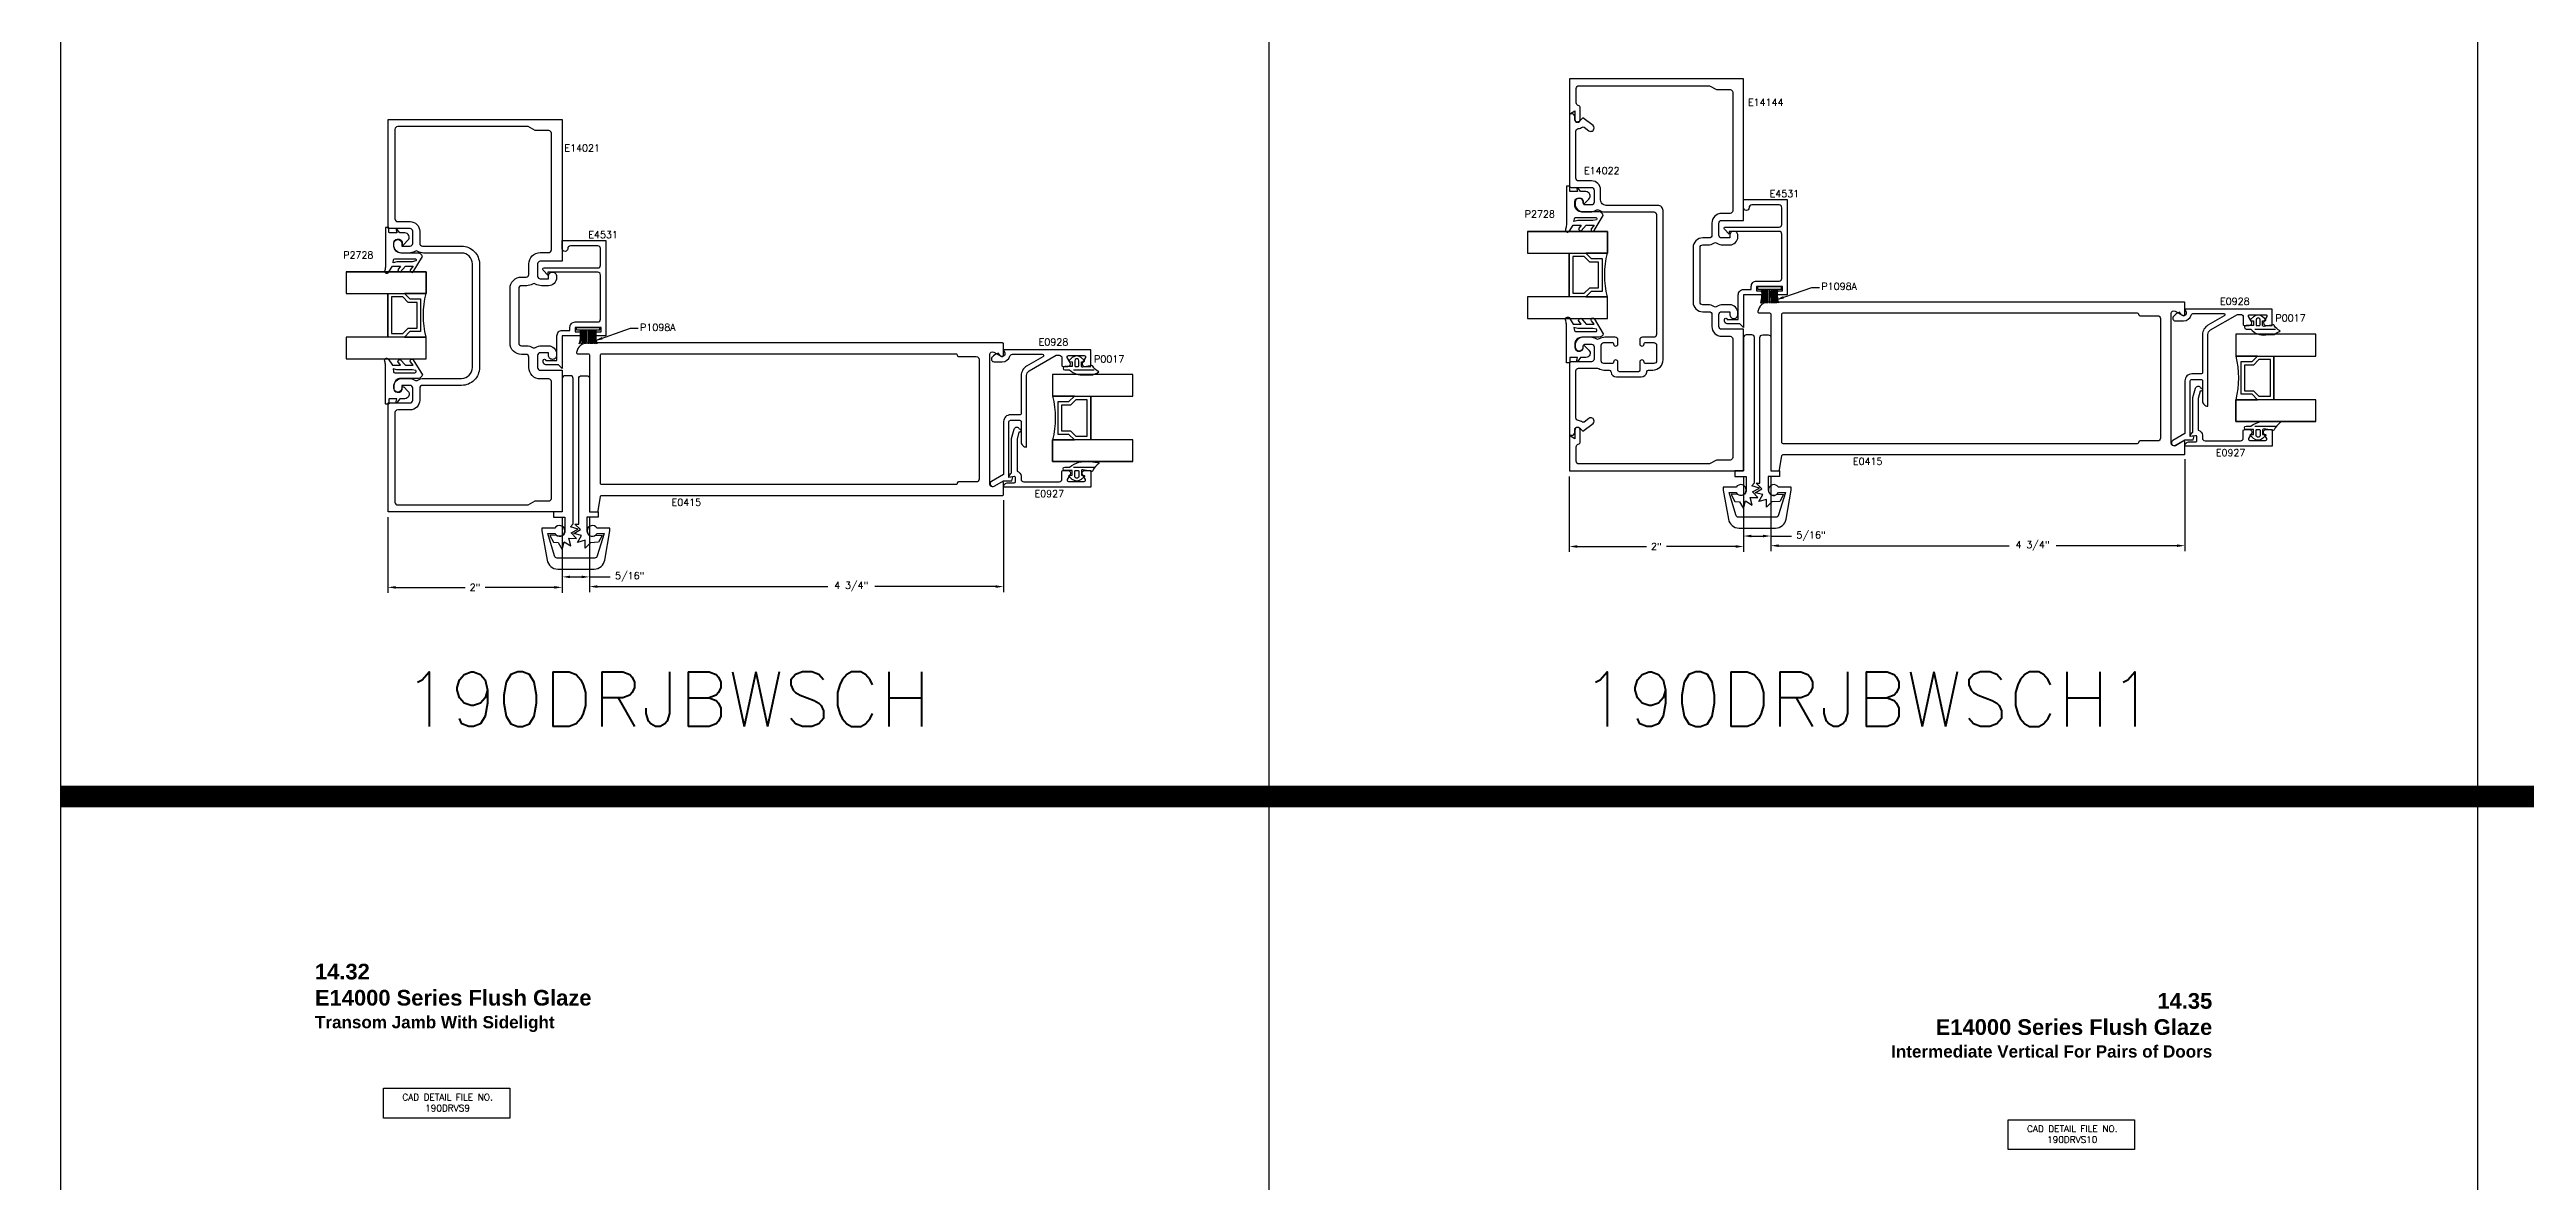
# Model space of a CAD drawing. Extents: x 0 to 139, y -24 to 89.
# Drawn here: x 0.12 to 28.54, y 47.44 to 60.44 of the extents above; entities that cross this region are included whole.
import ezdxf

# ---------------------------------------------------------------- set-up
doc = ezdxf.new("R2010")
doc.units = 0
doc.header["$MEASUREMENT"] = 0
doc.layers.get('DEFPOINTS').update_dxf_attribs({"linetype": 'CONTINUOUS'})
for name, color, linetype in [('R-ANNO-DIMS', 3, 'CONTINUOUS'), ('R-ANNO-TEXT', 6, 'CONTINUOUS'), ('R-DET1', 4, 'CONTINUOUS'), ('R-DET2', 2, 'CONTINUOUS'), ('R-DET3', 5, 'CONTINUOUS'), ('R-OTLN', 1, 'CONTINUOUS'), ('R-PAT1', 5, 'CONTINUOUS'), ('TITLE', 7, 'CONTINUOUS')]:
    doc.layers.add(name, color=color, linetype=linetype)
doc.styles.get("Standard").update_dxf_attribs({"font": 'simplex'})
doc.dimstyles.new('1X', dxfattribs={"dimtxt": 0.08, "dimasz": 0.09, "dimexe": 0.0625, "dimexo": 0.0625, "dimgap": 0.062, "dimtad": 0, "dimdec": 5, "dimzin": 4, "dimtxsty": 'STANDARD', "dimcen": 0, "dimclrd": 256, "dimclre": 256, "dimclrt": 256, "dimazin": 3, "dimtfac": 1, "dimtdec": 5, "dimtofl": 0, "dimtmove": 0, "dimatfit": 3, "dimtolj": 1, "dimtzin": 4})

# ---------------------------------------------------------------- blocks, each defined once
blk = doc.blocks.new('*D140')
at = {"layer": 'DEFPOINTS', "color": 0}
for p in [(17.562, 55.602), (19.562, 55.602), (17.562, 54.735)]:
    blk.add_point(p, dxfattribs=at)
at = {"layer": 'R-ANNO-DIMS'}
for p, q in [((17.562, 55.539), (17.562, 54.673)), ((19.562, 55.539), (19.562, 54.673)), ((17.652, 54.735), (18.447, 54.735)), ((19.472, 54.735), (18.677, 54.735))]:
    blk.add_line(p, q, dxfattribs=at)
for points in [[(17.652, 54.75), (17.652, 54.72), (17.562, 54.735)], [(19.472, 54.75), (19.472, 54.72), (19.562, 54.735)]]:
    blk.add_solid(points, dxfattribs=at)
at = {"layer": 'R-ANNO-DIMS', "insert": (18.562, 54.735), "char_height": 0.08, "attachment_point": 5}
blk.add_mtext('\\A1;2"', dxfattribs=at)
blk = doc.blocks.new('*D141')
at = {"layer": 'DEFPOINTS', "color": 0}
for p in [(24.624, 55.799), (19.874, 55.602), (24.624, 54.744)]:
    blk.add_point(p, dxfattribs=at)
at = {"layer": 'R-ANNO-DIMS'}
for p, q in [((24.624, 55.737), (24.624, 54.682)), ((19.874, 55.539), (19.874, 54.682)), ((19.964, 54.744), (22.608, 54.744)), ((24.534, 54.744), (23.147, 54.744))]:
    blk.add_line(p, q, dxfattribs=at)
for points in [[(19.964, 54.759), (19.964, 54.729), (19.874, 54.744)], [(24.534, 54.759), (24.534, 54.729), (24.624, 54.744)]]:
    blk.add_solid(points, dxfattribs=at)
at = {"layer": 'R-ANNO-DIMS', "insert": (22.877, 54.744), "char_height": 0.08, "attachment_point": 5}
blk.add_mtext('\\A1;4 3/4"', dxfattribs=at)
blk = doc.blocks.new('*D142')
at = {"layer": 'DEFPOINTS', "color": 0}
for p in [(19.562, 55.602), (19.874, 55.602), (19.874, 54.855)]:
    blk.add_point(p, dxfattribs=at)
at = {"layer": 'R-ANNO-DIMS'}
for p, q in [((19.562, 55.539), (19.562, 54.793)), ((19.874, 55.539), (19.874, 54.793)), ((19.652, 54.855), (19.784, 54.855)), ((19.874, 54.855), (20.11, 54.855))]:
    blk.add_line(p, q, dxfattribs=at)
for points in [[(19.652, 54.87), (19.652, 54.84), (19.562, 54.855)], [(19.784, 54.87), (19.784, 54.84), (19.874, 54.855)]]:
    blk.add_solid(points, dxfattribs=at)
at = {"layer": 'R-ANNO-DIMS', "insert": (20.336, 54.855), "char_height": 0.08, "attachment_point": 5}
blk.add_mtext('\\A1;5/16"', dxfattribs=at)
blk = doc.blocks.new('*D144')
at = {"layer": 'DEFPOINTS', "color": 0}
for p in [(4.008, 55.132), (6.008, 55.132), (4.008, 54.266)]:
    blk.add_point(p, dxfattribs=at)
at = {"layer": 'R-ANNO-DIMS'}
for p, q in [((4.008, 55.07), (4.008, 54.203)), ((6.008, 55.07), (6.008, 54.203)), ((4.098, 54.266), (4.893, 54.266)), ((5.918, 54.266), (5.124, 54.266))]:
    blk.add_line(p, q, dxfattribs=at)
for points in [[(4.098, 54.281), (4.098, 54.251), (4.008, 54.266)], [(5.918, 54.281), (5.918, 54.251), (6.008, 54.266)]]:
    blk.add_solid(points, dxfattribs=at)
at = {"layer": 'R-ANNO-DIMS', "insert": (5.008, 54.266), "char_height": 0.08, "attachment_point": 5}
blk.add_mtext('\\A1;2"', dxfattribs=at)
blk = doc.blocks.new('*D143')
at = {"layer": 'DEFPOINTS', "color": 0}
for p in [(6.32, 55.132), (11.07, 55.33), (11.07, 54.275)]:
    blk.add_point(p, dxfattribs=at)
at = {"layer": 'R-ANNO-DIMS'}
for p, q in [((11.07, 55.267), (11.07, 54.212)), ((6.32, 55.07), (6.32, 54.212)), ((6.41, 54.275), (9.054, 54.275)), ((10.98, 54.275), (9.593, 54.275))]:
    blk.add_line(p, q, dxfattribs=at)
for points in [[(6.41, 54.29), (6.41, 54.26), (6.32, 54.275)], [(10.98, 54.29), (10.98, 54.26), (11.07, 54.275)]]:
    blk.add_solid(points, dxfattribs=at)
at = {"layer": 'R-ANNO-DIMS', "insert": (9.324, 54.275), "char_height": 0.08, "attachment_point": 5}
blk.add_mtext('\\A1;4 3/4"', dxfattribs=at)
blk = doc.blocks.new('*D145')
at = {"layer": 'DEFPOINTS', "color": 0}
for p in [(6.008, 55.132), (6.32, 55.132), (6.32, 54.386)]:
    blk.add_point(p, dxfattribs=at)
at = {"layer": 'R-ANNO-DIMS'}
for p, q in [((6.008, 55.07), (6.008, 54.323)), ((6.32, 55.07), (6.32, 54.323)), ((6.098, 54.386), (6.23, 54.386)), ((6.32, 54.386), (6.556, 54.386))]:
    blk.add_line(p, q, dxfattribs=at)
for points in [[(6.098, 54.401), (6.098, 54.371), (6.008, 54.386)], [(6.23, 54.401), (6.23, 54.371), (6.32, 54.386)]]:
    blk.add_solid(points, dxfattribs=at)
at = {"layer": 'R-ANNO-DIMS', "insert": (6.782, 54.386), "char_height": 0.08, "attachment_point": 5}
blk.add_mtext('\\A1;5/16"', dxfattribs=at)
blk = doc.blocks.new('HINGE')
at = {"layer": 'R-DET3'}
for points in [[(-0.55, -0.229), (-0.527, -0.141), (-0.449, -0.188), (-0.473, -0.1), (-0.382, -0.102), (-0.445, -0.037), (-0.364, 0.006), (-0.452, 0.031), (-0.422, 0.066), (-0.422, 1.734, 0.414214), (-0.453, 1.765), (-0.516, 1.765, 0.414214), (-0.547, 1.734), (-0.547, 0.203), (-0.647, 0.203), (-0.647, 0.141), (-0.516, 0.141), (-0.516, -0.016, -0.642637), (-0.619, -0.063), (-0.691, -0.067), (-0.649, -0.146), (-0.595, -0.15)], [(-0.327, -0.069), (-0.415, -0.047), (-0.337, -0.001), (-0.404, 0.061), (-0.359, 0.062), (-0.359, 1.734, -0.414214), (-0.328, 1.765), (-0.265, 1.765, -0.414214), (-0.234, 1.734), (-0.234, 0.203), (-0.134, 0.203), (-0.134, 0.141), (-0.265, 0.141), (-0.265, -0.016, 0.642637), (-0.162, -0.063), (-0.09, -0.067), (-0.132, -0.146), (-0.225, -0.153), (-0.286, -0.214), (-0.285, -0.123), (-0.372, -0.148)], [(-0.182, -0.453, 0.36397), (-0.059, -0.35), (0, -0.016), (0, 0.015), (-0.148, 0.015, 3.766779), (-0.148, -0.046), (-0.067, -0.046), (-0.145, -0.302, -0.36397), (-0.176, -0.328), (-0.605, -0.328, -0.36397), (-0.636, -0.302), (-0.714, -0.046), (-0.633, -0.046, 3.766779), (-0.633, 0.015), (-0.781, 0.015), (-0.781, -0.016), (-0.722, -0.35, 0.36397), (-0.599, -0.453)]]:
    blk.add_lwpolyline(points, format="xyb", close=True, dxfattribs=at)
blk = doc.blocks.new('WEATHERING')
at = {"layer": 'R-DET2'}
for p, q in [((0, 0), (0, -0.27)), ((0, 0), (0.03, 0)), ((0.03, 0), (0.03, -0.27)), ((0, -0.129), (-0.16, -0.129)), ((0, -0.139), (-0.16, -0.139)), ((0, -0.27), (0.03, -0.27))]:
    blk.add_line(p, q, dxfattribs=at)
for centre, radius, start, end in [((-0.056, 0.313), 0.361, 253.2416, 278.8875), ((-0.056, 0.313), 0.371, 253.7056, 278.6489), ((-0.057, 0.486), 0.557, 259.3278, 275.8729), ((-0.057, 0.486), 0.566, 259.5182, 275.7701), ((-0.063, 0.677), 0.77, 262.7557, 274.6832), ((-0.063, 0.677), 0.78, 262.849, 274.6238), ((-0.066, 1.463), 1.578, 266.5833, 272.3941), ((-0.067, -1.773), 1.619, 87.6382, 93.304), ((-0.064, -0.966), 0.8, 85.4377, 96.9231), ((-0.064, -0.966), 0.79, 85.3793, 97.0112), ((-0.058, -0.769), 0.58, 84.3053, 100.1631), ((-0.058, -0.769), 0.57, 84.2043, 100.3432), ((-0.056, -0.591), 0.38, 81.4567, 105.8164), ((-0.056, -0.591), 0.37, 81.2223, 106.2556)]:
    blk.add_arc(centre, radius, start, end, dxfattribs=at)
blk = doc.blocks.new('P2728_GASKET')
at = {"layer": 'R-DET2'}
blk.add_lwpolyline([(86.461, 33.362), (86.567, 33.537, 0.301952), (86.52, 33.577), (86.32, 33.577, -0.414214), (86.24, 33.657), (86.24, 33.695, -0.388879), (86.276, 33.735), (86.292, 33.736, -0.440011), (86.336, 33.696), (86.336, 33.682, 0.668179), (86.353, 33.675), (86.401, 33.724, 0.668179), (86.366, 33.809), (86.307, 33.809), (86.279, 33.849, 0.836323), (86.264, 33.842), (86.273, 33.809), (86.189, 33.809, -0.414214), (86.183, 33.815), (86.183, 33.865, 0.414214), (86.177, 33.871), (86.149, 33.871, 0.414214), (86.143, 33.865), (86.143, 33.427, -0.083245), (86.135, 33.378), (86.135, 33.378)], format="xyb", dxfattribs=at)
for points in [[(86.174, 33.352), (86.223, 33.426), (86.314, 33.426), (86.283, 33.384)], [(86.313, 33.359), (86.371, 33.426), (86.462, 33.426), (86.431, 33.388)]]:
    blk.add_lwpolyline(points, dxfattribs=at)
blk.add_lwpolyline([(86.235, 33.499, -0.372312), (86.249, 33.512), (86.48, 33.512, -0.668179), (86.49, 33.486), (86.448, 33.478), (86.274, 33.478), (86.23, 33.465)], format="xyb", close=True, dxfattribs=at)
at = {"layer": 'R-DET2', "ltscale": 0.1}
for centre, radius, start, end in [((86.157, 33.369), 0.0237, 157.7655, 314.5007), ((86.313, 33.388), 0.0297, 188.4603, 270), ((86.446, 33.375), 0.0199, 139.7022, 319.7022)]:
    blk.add_arc(centre, radius, start, end, dxfattribs=at)

msp = doc.modelspace()

# ---------------------------------------------------------------- linework, layer by layer
at = {"layer": 'R-ANNO-TEXT'}
for points in [[(3.9547799, 48.5194144), (5.4062598, 48.5194144), (5.4062598, 48.1773515), (3.9547799, 48.1773515)], [(22.5953388, 48.1576215), (24.0468187, 48.1576215), (24.0468187, 47.8155587), (22.5953388, 47.8155587)]]:
    msp.add_lwpolyline(points, close=True, dxfattribs=at)
at = {"layer": 'R-DET1'}
for points in [[(17.9214922, 58.7110105), (17.9214922, 58.8130105), (17.9214922, 58.8240105, 0.414151258), (17.8154922, 58.9300105), (17.6674922, 58.9300105, -0.4133333333), (17.6374922, 58.9600105), (17.6374922, 59.4997105, -0.3842927381), (17.6654922, 59.5305105, 0.1250270914), (17.7136922, 59.5475105, -0.3082190999), (17.7308922, 59.5470105), (17.7865922, 59.5055105, 0.6157428407), (17.8464922, 59.5356105), (17.8464922, 59.5388105, 0.2391768851), (17.8339922, 59.5637105), (17.7152922, 59.6520105), (17.6773922, 59.6141105, -0.667873573), (17.6244922, 59.6360105), (17.6244922, 59.6680105, 0.4161327233), (17.5934922, 59.6990105), (17.5624922, 59.6990105), (17.5624922, 58.8750105, 0.4142135624), (17.5824922, 58.8550105), (17.8154922, 58.8550105, -0.4161327233), (17.8464922, 58.8240105), (17.8464922, 58.6850105, -0.4129032258), (17.8154922, 58.6540105), (17.7414922, 58.6540105, -0.4142135624), (17.7214922, 58.6740105), (17.7214922, 58.6824105, 1.0118394562), (17.6284922, 58.6835105), (17.6284922, 58.6670105, 0.4139789032), (17.7214922, 58.5740105), (17.8017922, 58.5740105, 0.1438656715), (17.8692922, 58.5939105, -0.2925397147), (17.9027922, 58.5939105, 0.1430626198), (17.9702922, 58.5740105), (18.5314922, 58.5740105, -0.4161327233), (18.5624922, 58.5430105), (18.5624922, 57.1670105, -0.4129032258), (18.5314922, 57.1360105), (18.4010999, 57.1350109, 0.4142135624), (18.3700999, 57.1040109), (18.3700999, 57.0600109, 0.4142135624), (18.3950999, 57.0350109, 0.4142135624), (18.4200999, 57.0600109, -0.4142135624), (18.4350999, 57.0750109), (18.5320999, 57.0750109, -0.4142135624), (18.5630999, 57.0440109), (18.5630999, 56.8660109, -0.4142135624), (18.5320999, 56.8350109), (18.4350999, 56.8350109, -0.4142135624), (18.4200999, 56.8500109, 0.4142135624), (18.3950999, 56.8750109, 0.4142135624), (18.3700999, 56.8500109), (18.3700999, 56.7550106, -0.4142135624), (18.3550999, 56.7400106), (18.1350999, 56.7400106, -0.4142135624), (18.1200999, 56.7550106), (18.1200999, 56.8500109, 0.4142135624), (18.0950999, 56.8750109, 0.4142135624), (18.0700999, 56.8500109, -0.4142135624), (18.0550999, 56.8350109), (17.9580999, 56.8350109, -0.4142135624), (17.9270999, 56.8660109), (17.9270999, 57.0440109, -0.4142135624), (17.9580999, 57.0750109), (18.0550999, 57.0750109, -0.4142135624), (18.0700999, 57.0600109, 0.4142135624), (18.0950999, 57.0350109, 0.4142135624), (18.1200999, 57.0600109), (18.1200999, 57.1040109, 0.4142135794), (18.0890999, 57.1350109), (17.9702922, 57.1360105), (17.9702922, 57.1360105, 0.1444870806), (17.9027922, 57.1162105, -0.2925397147), (17.8692922, 57.1162105, 0.1452865705), (17.8017922, 57.1360105), (17.7214922, 57.1360105, 0.4150537634), (17.6284922, 57.0430105), (17.6284922, 57.0265105, 1.0129010917), (17.7214922, 57.0277105), (17.7214922, 57.0360105, -0.4142135624), (17.7414922, 57.0560105), (17.8154922, 57.0560105, -0.4161327233), (17.8464922, 57.0250105), (17.8464922, 56.8860105, -0.4129032258), (17.8154922, 56.8550105), (17.5824922, 56.8550105, 0.4142135624), (17.5624922, 56.8350105), (17.5624922, 56.0110105), (17.5934922, 56.0110105, 0.4129032258), (17.6244922, 56.0420105), (17.6244922, 56.0740105, -0.6690389661), (17.6773922, 56.0960105), (17.7152922, 56.0580105), (17.8339922, 56.1464105, 0.2383281561), (17.8464922, 56.1712105), (17.8464922, 56.1745105, 0.6157428407), (17.7865922, 56.2046105), (17.7308922, 56.1631105, -0.3082190999), (17.7136922, 56.1626105, 0.1213374475), (17.6654922, 56.1796105, -0.3842927381), (17.6374922, 56.2104105), (17.6374922, 56.7500105, -0.4164105801), (17.6674657, 56.7800106), (17.8840734, 56.7800106, -0.1327057146), (17.8996844, 56.7757929, 0.1327057146), (17.9580999, 56.7600109), (18.0100129, 56.7600109, -0.3737096001), (18.0407086, 56.7333441, 0.3737096001), (18.1020999, 56.6800106), (18.3880999, 56.6800106, 0.3737096001), (18.4494912, 56.7333441, -0.3737096001), (18.4801869, 56.7600109), (18.5214922, 56.7600109, 0.4142135624), (18.6374922, 56.8760109), (18.6374922, 58.5890105, 0.4150009834), (18.5774922, 58.6490105), (17.9834922, 58.6490105, -0.4145170493)], [(19.5001309, 57.6217669, -0.4142135624), (19.5621309, 57.6837669), (19.6491309, 57.6837669), (19.6491319, 57.7187669, -0.4142135624), (19.7111319, 57.7807669), (19.9691309, 57.7807659, 0.4142135624), (20.0001309, 57.8117659), (20.0001309, 58.3192649, 0.4142135624), (19.9691309, 58.3502649), (19.3971309, 58.3502649), (19.3971309, 58.3192649), (19.3414804, 58.3749153, -0.6681786379), (19.3519809, 58.4002659), (19.9691309, 58.4002649, 0.4142135624), (20.0001309, 58.4312649), (20.0001309, 58.6225159, 0.4142135624), (19.9691309, 58.6535159), (19.6551309, 58.6535159, 0.4233808722), (19.6241329, 58.6215159, -0.9999838711), (19.5621309, 58.6215169), (19.5621309, 58.7155169), (20.0621309, 58.7155169), (20.0621309, 57.6217669), (19.9491309, 57.6217669), (19.9491309, 57.6457669, -0.4142135624), (19.9721309, 57.6687669), (20.0061319, 57.6687659), (20.0061319, 57.7187669), (19.7111319, 57.7187669), (19.7111319, 57.6687659), (19.7461309, 57.6687669, -0.4142135624), (19.7691309, 57.6457669), (19.7691309, 57.6217669), (19.5621309, 57.6217669), (19.5621309, 57.2472659), (19.5191309, 57.2902659), (19.3731309, 57.2902669, -0.4142135624), (19.3421309, 57.3212669), (19.3421309, 57.3402669, -1), (19.3721309, 57.3402669), (19.5001309, 57.3402669)], [(5.9463927, 57.1522584, -0.4142135624), (6.0083927, 57.2142584), (6.0953927, 57.2142584), (6.0953937, 57.2492584, -0.4142135624), (6.1573937, 57.3112584), (6.4153927, 57.3112574, 0.4142135624), (6.4463927, 57.3422574), (6.4463927, 57.8497564, 0.4142135624), (6.4153927, 57.8807564), (5.8433927, 57.8807564), (5.8433927, 57.8497564), (5.7877422, 57.9054069, -0.6681786379), (5.7982427, 57.9307574), (6.4153927, 57.9307564, 0.4142135624), (6.4463927, 57.9617564), (6.4463927, 58.1530074, 0.4142135624), (6.4153927, 58.1840074), (6.1013927, 58.1840074, 0.4233808722), (6.0703947, 58.1520074, -0.9999838711), (6.0083927, 58.1520084), (6.0083927, 58.2460084), (6.5083927, 58.2460084), (6.5083927, 57.1522584), (6.3953927, 57.1522584), (6.3953927, 57.1762584, -0.4142135624), (6.4183927, 57.1992584), (6.4523937, 57.1992574), (6.4523937, 57.2492584), (6.1573937, 57.2492584), (6.1573937, 57.1992574), (6.1923927, 57.1992584, -0.4142135624), (6.2153927, 57.1762584), (6.2153927, 57.1522584), (6.0083927, 57.1522584), (6.0083927, 56.7777574), (5.9653927, 56.8207574), (5.8193927, 56.8207584, -0.4142135624), (5.7883927, 56.8517584), (5.7883927, 56.8707584, -1), (5.8183927, 56.8707584), (5.9463927, 56.8707584)], [(24.8888442, 56.6842514), (24.8888442, 57.1662653, -0.2679441748), (24.9198442, 57.2199593), (25.22806, 57.3979073), (25.2628443, 57.3979073, -0.4142135624), (25.2938443, 57.3669073), (25.2938443, 57.2849073, 0.4142135624), (25.3088443, 57.2699073), (25.3608443, 57.2699073, 0.5773502019), (25.3876911, 57.3164073), (25.3553595, 57.3724073, -0.5773502019), (25.3683499, 57.3949073), (25.5503388, 57.3949073, -0.5773519876), (25.5633292, 57.3724072), (25.5309973, 57.3164074, 0.5773519876), (25.557844, 57.2699073), (25.6248442, 57.2699073), (25.6248442, 57.4599073), (24.6248443, 57.4599073), (24.6386306, 57.425412, -0.8690756106), (24.5853534, 57.3949019), (24.5628446, 57.4239075, 0.1233324455), (24.4925205, 57.3752343, 0.6447667401), (24.5157762, 57.3239073), (24.6098442, 57.3239074, 0.3306536284), (24.6959969, 57.3878742, -0.3306533202), (24.7256717, 57.4099073), (25.0688627, 57.4099073, -0.7673263224), (25.0763628, 57.3819169), (24.8893442, 57.2739413, 0.2679502201), (24.8268442, 57.1656883), (24.8268442, 56.7309074, -0.4142135624), (24.8108442, 56.7149074), (24.7028442, 56.7149074, 0.4142135624), (24.6248442, 56.6369074), (24.6248442, 56.0297945), (24.4853442, 55.9492541, 1), (24.5163442, 55.8955605), (24.6248443, 55.958203), (24.7205185, 55.958203), (24.7328442, 56.0042031), (24.6868442, 55.996092), (24.6868442, 56.6369074, -0.4142135624), (24.7028442, 56.6529074), (24.8108442, 56.6529074, -0.4142135624), (24.8268442, 56.6369074), (24.8268442, 56.4069074, 0.4142135624), (24.8888442, 56.3449074)], [(11.335106, 56.2147429), (11.335106, 56.6967568, -0.2679441748), (11.366106, 56.7504508), (11.6743218, 56.9283988), (11.7091061, 56.9283988, -0.4142135624), (11.7401061, 56.8973988), (11.7401061, 56.8153988, 0.4142135624), (11.7551061, 56.8003988), (11.8071061, 56.8003988, 0.5773502019), (11.8339529, 56.8468988), (11.8016213, 56.9028988, -0.5773502019), (11.8146117, 56.9253988), (11.9966006, 56.9253988, -0.5773519876), (12.009591, 56.9028987), (11.9772591, 56.846899, 0.5773519876), (12.0041058, 56.8003988), (12.071106, 56.8003988), (12.071106, 56.9903988), (11.0711061, 56.9903988), (11.0848924, 56.9559035, -0.8690756106), (11.0316152, 56.9253934), (11.0091064, 56.954399, 0.1233324455), (10.9387823, 56.9057258, 0.6447667401), (10.962038, 56.8543988), (11.056106, 56.8543989, 0.3306536284), (11.1422587, 56.9183658, -0.3306533202), (11.1719335, 56.9403988), (11.5151246, 56.9403988, -0.7673263224), (11.5226246, 56.9124084), (11.335606, 56.8044328, 0.2679502201), (11.273106, 56.6961798), (11.273106, 56.2613989, -0.4142135624), (11.257106, 56.2453989), (11.149106, 56.2453989, 0.4142135624), (11.071106, 56.1673989), (11.071106, 55.560286), (10.931606, 55.4797456, 1), (10.962606, 55.426052), (11.0711061, 55.4886946), (11.1667803, 55.4886946), (11.179106, 55.5346946), (11.133106, 55.5265835), (11.133106, 56.1673989, -0.4142135624), (11.149106, 56.1833989), (11.257106, 56.1833989, -0.4142135624), (11.273106, 56.1673989), (11.273106, 55.9373989, 0.4142135624), (11.335106, 55.8753989)], [(25.5578441, 56.0760919), (25.6248441, 56.0760919), (25.6248441, 55.8860919), (24.6248442, 55.8860919, -0.4142136795), (24.6748442, 55.9360919), (24.7478442, 55.936092, 0.4142135624), (24.7628442, 55.951092), (24.7628442, 55.9916166, 0.4663063931), (24.7452395, 56.0063887), (24.6868442, 55.996092, -0.2521277737), (24.7168445, 56.0480917), (24.7168441, 56.4430921), (24.7457887, 56.5511148, -0.7157527911), (24.8043385, 56.555024, -1.1795036867), (24.8004998, 56.5157496), (24.7788441, 56.4349286), (24.7788441, 56.0693892, -0.3397134022), (24.8248442, 56.0094928), (24.8248442, 55.979092, 0.4142135232), (24.8558442, 55.948092), (25.2628441, 55.948092, 0.4142136569), (25.2938441, 55.979092), (25.2938441, 56.0610919, -0.4142135624), (25.3088441, 56.0760919), (25.3608441, 56.0760919, -0.5773651401), (25.3876902, 56.0295907), (25.3553592, 55.973592, 0.5773517472), (25.3683496, 55.9510919), (25.5503387, 55.951092, 0.5773513623), (25.563329, 55.9735919), (25.5310952, 56.0294236, -0.5794456886), (25.5578441, 56.0760919, 1)], [(12.0041059, 55.6065834), (12.0711059, 55.6065834), (12.0711059, 55.4165834), (11.071106, 55.4165834, -0.4142136795), (11.1211061, 55.4665834), (11.194106, 55.4665835, 0.4142135624), (11.209106, 55.4815835), (11.209106, 55.5221081, 0.4663063931), (11.1915013, 55.5368802), (11.133106, 55.5265835, -0.2521277737), (11.1631063, 55.5785832), (11.1631059, 55.9735836), (11.1920505, 56.0816063, -0.7157527911), (11.2506003, 56.0855155, -1.1795036867), (11.2467616, 56.0462411), (11.2251059, 55.9654201), (11.2251059, 55.5998807, -0.3397134022), (11.271106, 55.5399843), (11.271106, 55.5095835, 0.4142135232), (11.302106, 55.4785835), (11.7091059, 55.4785835, 0.4142136569), (11.7401059, 55.5095835), (11.7401059, 55.5915834, -0.4142135624), (11.7551059, 55.6065834), (11.8071059, 55.6065834, -0.5773651401), (11.833952, 55.5600822), (11.8016211, 55.5040835, 0.5773517472), (11.8146114, 55.4815834), (11.9966005, 55.4815835, 0.5773513623), (12.0095908, 55.5040834), (11.977357, 55.5599151, -0.5794456886), (12.0041059, 55.6065834, 1)]]:
    msp.add_lwpolyline(points, format="xyb", close=True, dxfattribs=at)
at = {"layer": 'R-DET2'}
for points in [[(17.0807919, 58.350599), (17.0807918, 58.100599), (17.9999923, 58.100599), (17.9999923, 58.350599), (17.0807918, 58.350599), (17.9999923, 58.350599), (17.9999923, 58.100599), (17.7499923, 58.100599), (17.8119923, 58.038599), (17.9369923, 58.038599), (17.9369923, 57.662599), (17.8119923, 57.662599), (17.7499923, 57.600599), (17.5619923, 57.600599), (17.5619923, 58.100599), (17.5619923, 57.600599), (17.0807918, 57.600599), (17.0807918, 57.350599), (17.9999923, 57.350599), (17.9999923, 57.600599), (17.7499923, 57.600599), (17.9999923, 57.600599, -0.1233101835), (17.9999923, 58.100599, 1.5690044203)], [(3.5266925, 57.8880799), (3.5266923, 57.6380799), (4.4458929, 57.6380799), (4.4458929, 57.8880799), (3.5266923, 57.8880799), (4.4458929, 57.8880799), (4.4458929, 57.6380799), (4.1958929, 57.6380799), (4.2578929, 57.5760799), (4.3828929, 57.5760799), (4.3828929, 57.2000799), (4.2578929, 57.2000799), (4.1958929, 57.1380799), (4.0078929, 57.1380799), (4.0078929, 57.6380799), (4.0078929, 57.1380799), (3.5266923, 57.1380799), (3.5266923, 56.8880799), (4.4458929, 56.8880799), (4.4458929, 57.1380799), (4.1958929, 57.1380799), (4.4458929, 57.1380799, -0.1233101835), (4.4458929, 57.6380799, 1.5690044203)], [(26.1264663, 56.169387), (26.1264665, 56.419387), (25.207266, 56.419387), (25.207266, 56.169387), (26.1264665, 56.169387), (25.207266, 56.169387), (25.207266, 56.419387), (25.457266, 56.419387), (25.395266, 56.481387), (25.270266, 56.481387), (25.270266, 56.857387), (25.395266, 56.857387), (25.457266, 56.919387), (25.645266, 56.919387), (25.645266, 56.419387), (25.645266, 56.919387), (26.1264665, 56.919387), (26.1264665, 57.169387), (25.207266, 57.169387), (25.207266, 56.919387), (25.457266, 56.919387), (25.207266, 56.919387, -0.1233101835), (25.207266, 56.419387, 1.5690044203)], [(12.5528065, 55.7093296), (12.5528067, 55.9593296), (11.6336061, 55.9593296), (11.6336061, 55.7093296), (12.5528067, 55.7093296), (11.6336061, 55.7093296), (11.6336061, 55.9593296), (11.8836061, 55.9593296), (11.8216061, 56.0213296), (11.6966061, 56.0213296), (11.6966061, 56.3973296), (11.8216061, 56.3973296), (11.8836061, 56.4593296), (12.0716061, 56.4593296), (12.0716061, 55.9593296), (12.0716061, 56.4593296), (12.5528067, 56.4593296), (12.5528067, 56.7093296), (11.6336061, 56.7093296), (11.6336061, 56.4593296), (11.8836061, 56.4593296), (11.6336061, 56.4593296, -0.1233101835), (11.6336061, 55.9593296, 1.5690044203)]]:
    msp.add_lwpolyline(points, format="xyb", dxfattribs=at)
for points in [[(17.6019923, 58.060599), (17.6019923, 57.640599), (17.7334238, 57.640599), (17.7954238, 57.702599), (17.8969923, 57.702599), (17.8969923, 57.998599), (17.7954238, 57.998599), (17.7334238, 58.060599), (17.6019923, 58.060599)], [(4.0478929, 57.5980799), (4.0478929, 57.1780799), (4.1793243, 57.1780799), (4.2413243, 57.2400799), (4.3428929, 57.2400799), (4.3428929, 57.5360799), (4.2413243, 57.5360799), (4.1793243, 57.5980799), (4.0478929, 57.5980799)], [(25.4261062, 57.2299073), (25.6658822, 57.2301549)], [(25.605266, 56.459387), (25.605266, 56.879387), (25.4738345, 56.879387), (25.4118345, 56.817387), (25.310266, 56.817387), (25.310266, 56.521387), (25.4118345, 56.521387), (25.4738345, 56.459387), (25.605266, 56.459387)], [(11.872368, 56.7603988), (12.1121441, 56.7606464)], [(12.0316061, 55.9993296), (12.0316061, 56.4193296), (11.9001747, 56.4193296), (11.8381747, 56.3573296), (11.7366061, 56.3573296), (11.7366061, 56.0613296), (11.8381747, 56.0613296), (11.9001747, 55.9993296), (12.0316061, 55.9993296)], [(25.4261061, 56.1160918), (25.6658821, 56.115844)], [(11.8723679, 55.6465834), (12.1121439, 55.6463355)]]:
    msp.add_lwpolyline(points, dxfattribs=at)
for points in [[(25.5514762, 57.162242), (25.6495848, 57.1673825, 0.0110689028), (25.7176634, 57.210236, -0.1690634905), (25.6487572, 57.2721916, 0.3788088369), (25.6381046, 57.2800724), (25.532788, 57.2608584, -0.3462419148), (25.5169164, 57.2708204), (25.5169164, 57.3249073), (25.5471137, 57.3260182, 0.6086559015), (25.552517, 57.3391629), (25.5159644, 57.3714736, 0.3786170875), (25.4128684, 57.3714736), (25.3763158, 57.3391629, 0.6086559015), (25.3817192, 57.3260182), (25.4119164, 57.3249073), (25.4119164, 57.2699073), (25.3269164, 57.2699073, 1), (25.3269164, 57.2299073), (25.3819559, 57.2299073, 0.2687524961)], [(25.4569164, 57.3559547, 0.3419987131), (25.4419164, 57.3365898), (25.4419164, 57.2779073, 0.4142135624), (25.4499164, 57.2699073), (25.4789164, 57.2699073, 0.4142135624), (25.4869164, 57.2779073), (25.4869164, 57.3365898, 0.3419987131), (25.4719164, 57.3559547, 0.1270166538)], [(11.9967056, 56.7049042), (12.0948142, 56.7049042, 0.0952568894), (12.1639252, 56.7407275, -0.1690634905), (12.095019, 56.8026831, 0.3788088369), (12.0843664, 56.810564), (11.9790498, 56.79135, -0.3462419148), (11.9631782, 56.8013119), (11.9631782, 56.8553988), (11.9933755, 56.8565097, 0.6086559015), (11.9987788, 56.8696544), (11.9622262, 56.9019651, 0.3786170875), (11.8591303, 56.9019651), (11.8225776, 56.8696544, 0.6086559015), (11.827981, 56.8565097), (11.8581782, 56.8553988), (11.8581782, 56.8003988), (11.7731782, 56.8003988, 1), (11.7731782, 56.7603988), (11.8282177, 56.7603988, 0.2273912409)], [(11.9031782, 56.8864462, 0.3419987131), (11.8881782, 56.8670813), (11.8881782, 56.8083988, 0.4142135624), (11.8961782, 56.8003988), (11.9251782, 56.8003988, 0.4142135624), (11.9331782, 56.8083988), (11.9331782, 56.8670813, 0.3419987131), (11.9181782, 56.8864462, 0.1270166538)], [(25.6107824, 56.169019), (25.708891, 56.1690189, -0.4770370124), (25.718672, 56.1569378, 0.1442251296), (25.648757, 56.0738074, -0.3788088369), (25.6381044, 56.0659265), (25.5327878, 56.0851406, 0.3462419148), (25.5169162, 56.0751787), (25.5169162, 56.0210918), (25.5471134, 56.0199809, -0.6086559015), (25.5525168, 56.0068361), (25.5159641, 55.9745255, -0.3786170875), (25.4128682, 55.9745256), (25.3763156, 56.0068363, -0.6086559015), (25.3817189, 56.019981), (25.4119162, 56.0210919), (25.4119162, 56.0760919), (25.3269162, 56.0760919, -1), (25.3269163, 56.1160919), (25.3819558, 56.1160919, -0.2182232318)], [(25.4569162, 55.9900444, -0.3419987131), (25.4419162, 56.0094094), (25.4419162, 56.0680918, -0.4142135624), (25.4499162, 56.0760918), (25.4789162, 56.0760918, -0.4142135624), (25.4869162, 56.0680918), (25.4869162, 56.0094093, -0.3419987131), (25.4719162, 55.9900444, -0.1270166538)], [(12.0570442, 55.7090499), (12.1551528, 55.6995104, -0.4770370124), (12.1649338, 55.6874293, 0.1442251296), (12.0950189, 55.6042989, -0.3788088369), (12.0843662, 55.596418), (11.9790496, 55.6156321, 0.3462419148), (11.963178, 55.6056702), (11.963178, 55.5515833), (11.9933752, 55.5504724, -0.6086559015), (11.9987786, 55.5373276), (11.9622259, 55.505017, -0.3786170875), (11.85913, 55.5050171), (11.8225774, 55.5373278, -0.6086559015), (11.8279808, 55.5504725), (11.858178, 55.5515834), (11.8581781, 55.6065834), (11.7731781, 55.6065835, -1), (11.7731781, 55.6465835), (11.8282176, 55.6465834, -0.2023795536)], [(11.903178, 55.520536, -0.3419987131), (11.888178, 55.5399009), (11.888178, 55.5985833, -0.4142135624), (11.8961781, 55.6065833), (11.9251781, 55.6065833, -0.4142135624), (11.933178, 55.5985833), (11.933178, 55.5399009, -0.3419987131), (11.918178, 55.5205359, -0.1270166538)]]:
    msp.add_lwpolyline(points, format="xyb", close=True, dxfattribs=at)
at = {"layer": 'R-OTLN'}
for points in [[(17.6251309, 59.633883, 0.4142135624), (17.6561309, 59.602883, 0.4142135624), (17.6871309, 59.633883), (17.6871309, 59.764883, 0.3350128188), (17.6646309, 59.7946949, -0.3350128188), (17.6421309, 59.8245068), (17.6421309, 59.990883, -0.4142135624), (17.6731309, 60.021883), (19.1711886, 60.021883), (19.2491309, 59.976883), (19.4061309, 59.976883, -0.4142135624), (19.4371309, 59.945883), (19.4371309, 58.587883, -0.4142135624), (19.4061309, 58.556883), (19.3091309, 58.556883, 0.4142135624), (19.1981309, 58.445883), (19.1981309, 58.306883, -0.4142135624), (19.1671309, 58.275883), (19.0931309, 58.275883, 0.4142135624), (18.9821309, 58.164883), (18.9821309, 57.538883, 0.4142135624), (19.0931309, 57.427883), (19.1671309, 57.427883, -0.4142135624), (19.1981309, 57.396883), (19.1981309, 57.257883, 0.4142135624), (19.3091309, 57.146883), (19.4061309, 57.146883, -0.4142135624), (19.4371309, 57.115883), (19.4371309, 57.115883), (19.4371309, 55.757883, -0.4142135624), (19.4061309, 55.726883), (19.2491309, 55.726883), (19.1711886, 55.681883), (17.6731309, 55.681883, -0.4142135624), (17.6421309, 55.712883), (17.6421309, 55.8792592, -0.3350128188), (17.6646309, 55.9090711, 0.3350128188), (17.6871309, 55.938883), (17.6871309, 56.069883, 0.4142135624), (17.6561309, 56.100883, 0.4142135624), (17.6251309, 56.069883), (17.6251309, 55.9715099), (17.5621309, 56.007883), (17.5621309, 55.601883), (19.5621309, 55.601883), (19.5621309, 57.226883), (19.3091309, 57.226883, -0.4142135624), (19.2781309, 57.257883), (19.2781309, 57.396883, -0.4142135624), (19.3091309, 57.427883), (19.4031309, 57.427883), (19.4031309, 57.397883, 0.4142135624), (19.4491309, 57.351883), (19.4501309, 57.351883, 0.4142135624), (19.4961309, 57.397883), (19.4961309, 57.414883, 0.4142135624), (19.4031309, 57.507883), (19.3231309, 57.507883, 0.1450639488), (19.2550219, 57.4876979, -0.2963644577), (19.2212399, 57.4876979, 0.1450639488), (19.1531309, 57.507883), (19.0931309, 57.507883, -0.4142135624), (19.0621309, 57.538883), (19.0621309, 58.164883, -0.4142135624), (19.0931309, 58.195883), (19.1531309, 58.195883, 0.1450639488), (19.2212399, 58.2160681, -0.2963644577), (19.2550219, 58.2160681, 0.1450639488), (19.3231309, 58.195883), (19.4031309, 58.195883, 0.4142135624), (19.4961309, 58.288883), (19.4961309, 58.305883, 0.4142135624), (19.4501309, 58.351883), (19.4491309, 58.351883, 0.4142135624), (19.4031309, 58.305883), (19.4031309, 58.275883), (19.3091309, 58.275883, -0.4142135624), (19.2781309, 58.306883), (19.2781309, 58.445883, -0.4142135624), (19.3091309, 58.476883), (19.5621309, 58.476883), (19.5621309, 60.101883), (17.5621309, 60.101883), (17.5621309, 59.695883), (17.6251309, 59.7322561)], [(6.0083927, 58.0073745), (5.7553927, 58.0073745, 0.4142135624), (5.7243927, 57.9763745), (5.7243927, 57.8373745, 0.4142135624), (5.7553927, 57.8063745), (5.8493927, 57.8063745), (5.8493927, 57.8363745, -0.4142135624), (5.8953927, 57.8823745), (5.8963927, 57.8823745, -0.4142135624), (5.9423927, 57.8363745), (5.9423927, 57.8193745, -0.4142135624), (5.8493927, 57.7263745), (5.7693927, 57.7263745, -0.1450639488), (5.7012837, 57.7465596, 0.2963644577), (5.6675017, 57.7465596, -0.1450639488), (5.5993927, 57.7263745), (5.5393927, 57.7263745, 0.4142135624), (5.5083927, 57.6953745), (5.5083927, 57.0693745, 0.4142135624), (5.5393927, 57.0383745), (5.5993927, 57.0383745, -0.1450639488), (5.6675017, 57.0181894, 0.2963644577), (5.7012837, 57.0181894, -0.1450639488), (5.7693927, 57.0383745), (5.8493927, 57.0383745, -0.4142135624), (5.9423927, 56.9453745), (5.9423927, 56.9283745, -0.4142135624), (5.8963927, 56.8823745), (5.8953927, 56.8823745, -0.4142135624), (5.8493927, 56.9283745), (5.8493927, 56.9583745), (5.7553927, 56.9583745, 0.4142135624), (5.7243927, 56.9273745), (5.7243927, 56.7883745, 0.4142135624), (5.7553927, 56.7573745), (6.0083927, 56.7573745), (6.0083927, 55.1323745), (4.0083927, 55.1323745), (4.0083927, 56.3823745), (4.2613927, 56.3823745, 0.4142135624), (4.2923927, 56.4133745), (4.2923927, 56.5523745, 0.4142135624), (4.2613927, 56.5833745), (4.1673927, 56.5833745), (4.1673927, 56.5538745, -1), (4.0743927, 56.5538745), (4.0743927, 56.5703745, -0.4142132454), (4.1673926, 56.6633745), (4.2473927, 56.6633745, -0.1450639488), (4.3155017, 56.6431894, 0.2963644577), (4.3492837, 56.6431894, -0.1450639488), (4.4173927, 56.6633745), (4.8523927, 56.6633745, 0.4142135624), (4.9773927, 56.7883745), (4.9773927, 57.9763745, 0.4142135624), (4.8523927, 58.1013745), (4.4173927, 58.1013745, -0.1450639488), (4.3492837, 58.1215596, 0.2963644577), (4.3155017, 58.1215596, -0.1450639488), (4.2473927, 58.1013745), (4.1673926, 58.1013745, -0.4142132454), (4.0743917, 58.1943755, -1), (4.0743927, 58.1943755), (4.0743927, 58.2108755, -1), (4.1673927, 58.2108755), (4.1673927, 58.1813745), (4.2613927, 58.1813745, 0.4142135624), (4.2923927, 58.2123745), (4.2923927, 58.3513745, 0.4142135624), (4.2613927, 58.3823745), (4.0083927, 58.3823745), (4.0083927, 59.6323745), (6.0083927, 59.6323745)], [(5.8833927, 55.2864654), (5.8833927, 56.6263745, 0.4142135624), (5.8523927, 56.6573745), (5.7553927, 56.6573745, -0.4142135624), (5.6243927, 56.7883745), (5.6243927, 56.9073745, 0.4142135624), (5.5933927, 56.9383745), (5.5393927, 56.9383745, -0.4142135624), (5.4083927, 57.0693745), (5.4083927, 57.6953745, -0.4142135624), (5.5393927, 57.8263745), (5.5933927, 57.8263745, 0.4142135624), (5.6243927, 57.8573745), (5.6243927, 57.9763745, -0.4142135624), (5.7553927, 58.1073745), (5.8523927, 58.1073745, 0.4142135624), (5.8833927, 58.1383745), (5.8833927, 59.4763745, 0.4142135624), (5.8523927, 59.5073745), (5.6953927, 59.5073745), (5.6174504, 59.5523745), (4.1193927, 59.5523745, 0.4142135624), (4.0883927, 59.5213745), (4.0883927, 58.4933745, 0.4142135624), (4.1193927, 58.4623745), (4.2613927, 58.4623745, -0.4142135624), (4.3723927, 58.3513745), (4.3723927, 58.2123745, 0.4142135624), (4.4033927, 58.1813745), (4.8523927, 58.1813745, -0.4142135624), (5.0573927, 57.9763745), (5.0573927, 56.7883745, -0.4142135624), (4.8523927, 56.5833745), (4.4033927, 56.5833745, 0.4142135624), (4.3723927, 56.5523745), (4.3723927, 56.4133745, -0.4142135624), (4.2613927, 56.3023745), (4.1193927, 56.3023745, 0.4142146606), (4.0883927, 56.2713744), (4.0883927, 55.2433745, 0.4142135624), (4.1193927, 55.2123745), (5.6175093, 55.2123745), (5.6954516, 55.2573745), (5.8524516, 55.2573745, 0.3962777167), (5.8833928, 55.2864654, 1.0636025391)], [(24.6241298, 55.799383), (24.6241298, 55.9303843, 0.5773506329), (24.6016298, 55.9433747), (24.5146298, 55.8931451, -0.5773506329), (24.4681298, 55.9199919), (24.4681298, 57.4087752, -0.5773489088), (24.5146297, 57.4356221), (24.6016299, 57.385393, 0.5773489088), (24.6241298, 57.398383), (24.6241298, 57.529383, 0.4142135624), (24.6141298, 57.539383), (19.8493393, 57.539383, 0.3746931512), (19.725507, 57.4314285, 0.4548701274), (19.7403668, 57.414383), (19.8591309, 57.414383, -0.4142135624), (19.8741309, 57.399383), (19.8741309, 55.616883, 0.4142135624), (19.8891309, 55.601883), (19.9591309, 55.601883, 0.4142135624), (19.9741309, 55.616883), (19.9991309, 55.774383, -0.4142135624), (20.0141309, 55.789383), (24.6141298, 55.789383, 0.4142135624)], [(24.3121298, 55.9453831), (24.1081308, 55.9453831, 0.4142135823), (24.0931309, 55.9303831), (24.0931309, 55.929383, -0.4142135823), (24.0781309, 55.914383), (20.0141309, 55.914383, -0.4142135624), (19.9991309, 55.929383), (19.9991309, 57.399383, -0.4142135624), (20.0141309, 57.414383), (24.0781308, 57.414383, -0.4142135624), (24.0931308, 57.399383), (24.0931308, 57.398383, 0.4142135624), (24.1081308, 57.383383), (24.3121298, 57.383383, -0.4142135624), (24.3431298, 57.352383), (24.3431298, 55.9763831, -0.4142135624)], [(11.0703916, 55.3298745), (11.0703916, 55.4608758, 0.5773506329), (11.0478916, 55.4738662), (10.9608917, 55.4236366, -0.5773506329), (10.9143916, 55.4504834), (10.9143916, 56.9392667, -0.5773489088), (10.9608915, 56.9661136), (11.0478917, 56.9158845, 0.5773489088), (11.0703916, 56.9288745), (11.0703916, 57.0598745, 0.4142135624), (11.0603916, 57.0698745), (6.2956011, 57.0698745, 0.3746931512), (6.1717688, 56.96192, 0.4548701274), (6.1866287, 56.9448745), (6.3053927, 56.9448745, -0.4142135624), (6.3203927, 56.9298745), (6.3203927, 55.1473745, 0.4142135624), (6.3353927, 55.1323745), (6.4053927, 55.1323745, 0.4142135624), (6.4203927, 55.1473745), (6.4453927, 55.3048745, -0.4142135624), (6.4603927, 55.3198745), (11.0603916, 55.3198745, 0.4142135624)], [(10.7583916, 55.4758746), (10.5543926, 55.4758746, 0.4142135823), (10.5393927, 55.4608746), (10.5393927, 55.4598745, -0.4142135823), (10.5243927, 55.4448745), (6.4603927, 55.4448745, -0.4142135624), (6.4453927, 55.4598745), (6.4453927, 56.9298745, -0.4142135624), (6.4603927, 56.9448745), (10.5243926, 56.9448745, -0.4142135624), (10.5393926, 56.9298745), (10.5393926, 56.9288745, 0.4142135624), (10.5543926, 56.9138745), (10.7583916, 56.9138745, -0.4142135624), (10.7893916, 56.8828745), (10.7893916, 55.5068746, -0.4142135624)]]:
    msp.add_lwpolyline(points, format="xyb", close=True, dxfattribs=at)
at = {"layer": 'TITLE'}
for p, q in [((14.1158, 88.8536196), (14.1158, -9.779273)), ((27.9816001, 88.8536196), (27.9816001, -9.779273)), ((0.25, 83.8536196), (0.25, -19.4082231))]:
    msp.add_line(p, q, dxfattribs=at)
at = {"layer": 'TITLE', "const_width": 0.25}
msp.add_lwpolyline([(0.25, 51.8662849), (138.9080005, 51.8662849)], dxfattribs=at)

# ---------------------------------------------------------------- block references
at = {"layer": 'R-DET2'}
for p in [(-68.6152895, 24.9973449), (-82.1636372, 24.524709)]:
    msp.add_blockref('P2728_GASKET', p, dxfattribs=at)
at = {"layer": 'R-DET2', "xscale": -1, "rotation": 180}
for p in [(-68.6152895, 90.712676), (-82.1636372, 90.2400401)]:
    msp.add_blockref('P2728_GASKET', p, dxfattribs=at)
at = {"layer": 'R-PAT1', "rotation": 90}
for p in [(19.7253732, 57.6887669), (6.1702588, 57.2192584)]:
    msp.add_blockref('WEATHERING', p, dxfattribs=at)
at = {"layer": 'R-PAT1'}
for p in [(20.1086309, 55.398883), (6.5548927, 54.9293745)]:
    msp.add_blockref('HINGE', p, dxfattribs=at)

# ---------------------------------------------------------------- texts
at = {"layer": 'R-ANNO-TEXT', "char_height": 0.08}
for s, insert, attachment_point in [('\\A1;E14144', (19.6111555, 59.832288), 4), ('\\A1;E14021', (6.0328137, 59.3056089), 4), ('\\A1;E14022', (17.7299728, 59.0470486), 4), ('P2728', (17.3959651, 58.5493884), 6), ('\\A1;E4531', (19.8597754, 58.7832211), 4), ('\\A1;E4531', (6.3060372, 58.3137126), 4), ('P2728', (3.841218, 58.078799), 6), ('\\A1;P1098A', (20.4539474, 57.7188385), 4), ('\\A1;E0928', (25.0274094, 57.5494207), 4), ('\\A1;P1098A', (6.9002092, 57.24933), 4), ('\\A1;P0017', (25.6636378, 57.3562699), 4), ('\\A1;E0928', (11.4736712, 57.0799122), 4), ('\\A1;P0017', (12.1098997, 56.8867614), 4), ('\\A1;E0415', (20.8153135, 55.7120496), 4), ('E0927', (24.9795032, 55.8110933), 4), ('\\A1;E0415', (7.2615754, 55.2425411), 4), ('E0927', (11.4257651, 55.3415848), 4)]:
    msp.add_mtext(s, dxfattribs=dict(at, insert=insert, attachment_point=attachment_point))
at = {"layer": 'R-ANNO-TEXT', "char_height": 0.075, "width": 1.875, "attachment_point": 2}
for s, insert in [('CAD DETAIL FILE NO.\\P190DRVS9', (4.6914622, 48.4538316)), ('CAD DETAIL FILE NO.\\P190DRVS10', (23.332021, 48.0920388))]:
    msp.add_mtext(s, dxfattribs=dict(at, insert=insert))
at = {"layer": 'TITLE'}
for s, p in [('190DRJBWSCH', (4.1843481, 52.6709517)), ('190DRJBWSCH1', (17.7004777, 52.6709517))]:
    msp.add_text(s, height=0.625, dxfattribs=at).set_placement(p)
at = {"layer": 'TITLE', "char_height": 0.18, "width": 7.44}
for s, insert, attachment_point in [('{\\fArial|b1|i0|c0|p34;14.32\\PE14000 Series Flush Glaze\\P\\H0.7778x;Transom Jamb With Sidelight}', (3.1703885, 49.9473841, 6.2106922), 1), ('{\\fArial|b1|i0|c0|p34;14.35\\PE14000 Series Flush Glaze\\P\\H0.7778x;Intermediate Vertical For Pairs of Doors}', (24.9383446, 49.611079, 6.2106922), 3)]:
    msp.add_mtext(s, dxfattribs=dict(at, insert=insert, attachment_point=attachment_point))

# ---------------------------------------------------------------- dimensions: what is measured, and where the dimension line sits
at = {"layer": 'R-ANNO-DIMS'}
for base, p1, p2, picture, middle in [((24.6241298, 54.7443184), (19.8741309, 55.601883), (24.6241298, 55.799383), '*D141', (22.8774329, 54.7443184)), ((19.8741309, 54.8550496), (19.5621309, 55.601883), (19.8741309, 55.601883), '*D142', (20.3356841, 54.8550496)), ((6.3203927, 54.3855411), (6.0083927, 55.1323745), (6.3203927, 55.1323745), '*D145', (6.7819459, 54.3855411)), ((11.0703916, 54.2748099), (6.3203927, 55.1323745), (11.0703916, 55.3298745), '*D143', (9.3236947, 54.2748099))]:
    dim = msp.add_linear_dim(base=base, p1=p1, p2=p2, dimstyle='1X', override={"dimpost": '"'}, dxfattribs=at)
    dim.commit()
    dim.dimension.update_dxf_attribs({"geometry": picture, "text_midpoint": middle, "dimtype": 160})
for base, p1, p2, picture, middle in [((17.5621309, 54.7351017), (19.5621309, 55.601883), (17.5621309, 55.601883), '*D140', (18.5621309, 54.7351017)), ((4.0083927, 54.2655932), (6.0083927, 55.1323745), (4.0083927, 55.1323745), '*D144', (5.0083927, 54.2655932))]:
    dim = msp.add_linear_dim(base=base, p1=p1, p2=p2, angle=180, dimstyle='1X', override={"dimpost": '"'}, dxfattribs=at)
    dim.commit()
    dim.dimension.update_dxf_attribs({"geometry": picture, "text_midpoint": middle, "dimtype": 160})

# ---------------------------------------------------------------- leaders
at = {"layer": 'R-ANNO-TEXT'}
for points in [[(19.9342814, 57.5641201), (20.3429508, 57.7083491), (20.4329508, 57.7083491)], [(6.3805432, 57.0946117), (6.7892126, 57.2388407), (6.8792126, 57.2388407)]]:
    msp.add_leader(points, dimstyle='1X', dxfattribs=at)

doc.saveas('drawing.dxf')
